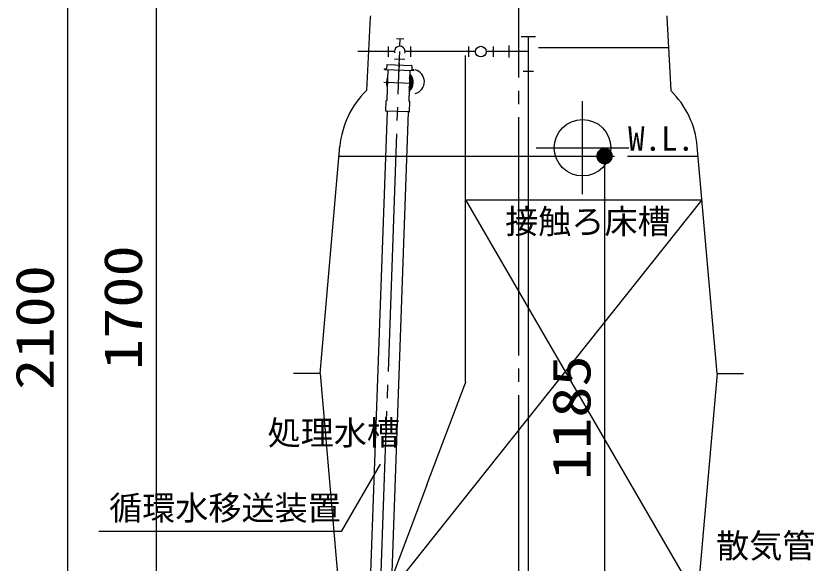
# Model space of a CAD drawing. Units: millimetres, scale not verified. Extents: x -8093 to 8093, y -5792 to 5792.
# Drawn here: x -1041 to 768, y -2594 to -1354 of the extents above; entities that cross this region are included whole.
import ezdxf
from ezdxf.enums import TextEntityAlignment as Align

# ---------------------------------------------------------------- set-up
doc = ezdxf.new("R2010")
doc.units = ezdxf.units.MM
doc.header["$LTSCALE"] = 30
doc.linetypes.add('LONG_CHAIN', pattern=[21, 18, -1, 1, -1])
doc.linetypes.add('LONG_DOUBLE_CHAIN', pattern=[21.8, 18, -1, 0.6, -0.6, 0.6, -1])
doc.layers.add('0-1_00クル-フ-0躯体', color=3, linetype='Continuous', lineweight=25)
doc.layers.add('0-4_00クル-フ-6寸法', color=132, linetype='Continuous', lineweight=25)
doc.styles.add('ＭＳ ゴシック', font='')
doc.styles.get('ＭＳ ゴシック').set_extended_font_data('MS Gothic')

msp = doc.modelspace()

# ---------------------------------------------------------------- linework, layer by layer
at = {"layer": '0-1_00クル-フ-0躯体', "linetype": 'LONG_CHAIN'}
for p, q in [((98.11, -953.52), (98.11, -2931.59)), ((-219.49, -2790.01), (-172.2, -1465.03)), ((-139.93, -1506.67), (-207.35, -1504.26)), ((243.11, -1757.79), (243.11, -1547.28)), ((137.86, -1652.54), (348.37, -1652.54))]:
    msp.add_line(p, q, dxfattribs=at)
at = {"layer": '0-1_00クル-フ-0躯体'}
for p, q in [((-237.93, -1356.42), (-246.66, -1523.08)), ((-237.69, -1353.67), (-237.93, -1356.42)), ((433.91, -1353.67), (434.15, -1356.42)), ((434.15, -1356.42), (442.89, -1523.08)), ((-162, -1406.16), (-178.18, -1405.58)), ((-170.68, -1422.55), (-170.09, -1405.87)), ((103.99, -1400.35), (136.24, -1400.35)), ((120.11, -1400.35), (120.11, -2730.54)), ((-197.77, -1422.89), (-197.77, -1446.18)), ((-146.9, -1422.89), (-146.9, -1446.18)), ((-15.31, -1422.89), (-15.31, -1446.18)), ((40.66, -1422.89), (40.66, -1446.18)), ((75.7, -1421.04), (75.7, -1448.03)), ((75.7, -1421.04), (75.7, -1448.03)), ((75.7, -1422.89), (75.7, -1446.18)), ((143.41, -1425.5), (437.77, -1425.5)), ((-183.11, -1434.54), (-265.8, -1434.54)), ((-172.2, -1465.01), (-171.11, -1434.54)), ((0.67, -1434.54), (-159.11, -1434.54)), ((-21.89, -2184.48), (-21.89, -1443.54)), ((120.11, -1434.54), (24.67, -1434.54)), ((-200.77, -1464.96), (-201.48, -1473.02)), ((-199.73, -1464.05), (-144.66, -1466.01)), ((-182.83, -1450.75), (-159.85, -1451.57)), ((-172.75, -1480.37), (-172.05, -1460.74)), ((-206.07, -1474.83), (-206.02, -1473.33)), ((-206.07, -1474.83), (-139.11, -1477.22)), ((-206.02, -1473.33), (-201.99, -1473.47)), ((-204.57, -1474.88), (-204.52, -1473.38)), ((-202.57, -1474.95), (-202.52, -1473.45)), ((-199.54, -1544.1), (-197.08, -1475.15)), ((-148.11, -1476.9), (-150.57, -1545.85)), ((-143.7, -1466.99), (-143.56, -1475.08)), ((-139.06, -1475.72), (-143.08, -1475.57)), ((-142.61, -1477.09), (-142.55, -1475.59)), ((-140.61, -1477.16), (-140.56, -1475.66)), ((-139.11, -1477.22), (-139.06, -1475.72)), ((108.47, -1478.96), (131.76, -1478.96)), ((-202.58, -1569.21), (-201.76, -1546.03)), ((-200.57, -1545.07), (-200.72, -1545.06)), ((-149.45, -1546.89), (-149.6, -1546.89)), ((-149.32, -1571.11), (-148.49, -1547.93)), ((-199.95, -1569.61), (-242.96, -2774.82)), ((-149.63, -1571.4), (-202.3, -1569.52)), ((-151.98, -1571.32), (-194.99, -2776.53)), ((-351.89, -2164.54), (-306.82, -1649.37)), ((548.12, -2164.54), (503.04, -1649.37)), ((513.69, -1771.04), (-190.69, -2655.92)), ((-21.89, -1771.04), (513.69, -1771.04)), ((-21.89, -1771.04), (503.32, -2676.54)), ((-351.89, -2164.54), (-411.89, -2164.54)), ((-351.89, -2164.54), (-304.36, -2707.79)), ((548.12, -2164.54), (500.59, -2707.79)), ((548.12, -2164.54), (608.11, -2164.54)), ((-109.55, -2417.1), (-22.46, -2186)), ((-21.89, -2184.48), (-22.46, -2186)), ((-304.07, -2522.89), (-312.07, -2522.89))]:
    msp.add_line(p, q, dxfattribs=at)
at = {"layer": '0-1_00クル-フ-0躯体', "linetype": 'LONG_DOUBLE_CHAIN'}
msp.add_line((-308.76, -1671.54), (504.98, -1671.54), dxfattribs=at)
at = {"layer": '0-1_00クル-フ-0躯体', "color": 4}
for p, q in [((-215.73, -2370.09), (-304.07, -2522.89)), ((-312.07, -2522.89), (-853.28, -2522.89))]:
    msp.add_line(p, q, dxfattribs=at)
at = {"layer": '0-1_00クル-フ-0躯体'}
msp.add_lwpolyline([(-109.55, -2417.1), (-135.4, -2485.69), (-189.76, -2629.92)], dxfattribs=at)
for centre, radius in [((12.67, -1434.54), 12), ((243.11, -1652.54), 64)]:
    msp.add_circle(centre, radius, dxfattribs=at)
for centre, radius, start, end in [((-171.11, -1434.54), 12, 341.3122, 194.5998), ((-199.77, -1465.05), 1, 87.956, 174.956), ((-201.98, -1472.97), 0.5, 267.956, 354.956), ((-144.7, -1467.01), 1, 0.956, 87.956), ((-143.06, -1475.07), 0.5, 180.956, 267.956), ((-142.91, -1502.79), 27.5, 284.82973, 76.43845), ((-174.89, -1505.41), 26.65, 153.78354, 200.12846), ((-173.64, -1505.46), 26.65, 334.78354, 21.12846), ((-107.58, -1666.81), 200, 134.06067, 175), ((303.81, -1666.81), 200, 5, 45.93933), ((-200.76, -1546.06), 1, 87.956, 177.956), ((-200.54, -1544.07), 1, 267.956, 357.956), ((-149.57, -1545.89), 1, 177.956, 267.956), ((-149.49, -1547.89), 1, 357.956, 87.956), ((-202.28, -1569.22), 0.3, 177.956, 267.956), ((-149.62, -1571.1), 0.3, 267.956, 357.956)]:
    msp.add_arc(centre, radius, start, end, dxfattribs=at)
for centre, major_axis, start_param, end_param in [((-167.04, -1504.45), (3.46, 26.43), 3.9810078, 5.6341905), ((-169.94, -1504.07), (3.46, 26.43), 4.1420376, 5.4546142), ((-169.94, -1504.07), (3.18, 24.29), 4.2636504, 5.3346771)]:
    msp.add_ellipse(centre, major_axis=major_axis, ratio=0.994339, start_param=start_param, end_param=end_param, dxfattribs=at)
at = {"layer": '0-4_00クル-フ-6寸法', "color": 4}
for p, q in [((-923.41, -3114.54), (-923.41, -1014.54)), ((-723.41, -1164.54), (-723.41, -2864.54)), ((173, -1671.54), (293, -1671.54)), ((293, -1671.54), (293, -2856.54))]:
    msp.add_line(p, q, dxfattribs=at)
at = {"layer": '0-4_00クル-フ-6寸法'}
for points in [[(293, -1671.54), (275.17, -1665.74), (276.04, -1663.55)], [(293, -1671.54), (276.04, -1663.55), (277.17, -1661.49)], [(293, -1671.54), (277.17, -1661.49), (278.55, -1659.59)], [(293, -1671.54), (278.55, -1659.59), (280.17, -1657.87)], [(293, -1671.54), (280.17, -1657.87), (281.98, -1656.37)], [(293, -1671.54), (281.98, -1656.37), (283.97, -1655.11)], [(293, -1671.54), (283.97, -1655.11), (286.1, -1654.1)], [(293, -1671.54), (286.1, -1654.1), (288.34, -1653.38)], [(293, -1671.54), (288.34, -1653.38), (290.65, -1652.94)], [(293, -1671.54), (290.65, -1652.94), (293, -1652.79)], [(293, -1671.54), (293, -1652.79), (295.35, -1652.94)], [(293, -1671.54), (295.35, -1652.94), (297.66, -1653.38)], [(293, -1671.54), (297.66, -1653.38), (299.9, -1654.1)], [(293, -1671.54), (299.9, -1654.1), (302.03, -1655.11)], [(293, -1671.54), (302.03, -1655.11), (304.02, -1656.37)], [(293, -1671.54), (304.02, -1656.37), (305.84, -1657.87)], [(293, -1671.54), (305.84, -1657.87), (307.45, -1659.59)], [(293, -1671.54), (307.45, -1659.59), (308.83, -1661.49)], [(293, -1671.54), (308.83, -1661.49), (309.97, -1663.55)], [(293, -1671.54), (309.97, -1663.55), (310.83, -1665.74)], [(293, -1671.54), (274.29, -1670.36), (274.58, -1668.02)], [(293, -1671.54), (274.29, -1672.72), (274.29, -1670.36)], [(293, -1671.54), (274.58, -1675.05), (274.29, -1672.72)], [(293, -1671.54), (274.58, -1668.02), (275.17, -1665.74)], [(293, -1671.54), (275.17, -1677.33), (274.58, -1675.05)], [(293, -1671.54), (276.04, -1679.52), (275.17, -1677.33)], [(293, -1671.54), (277.17, -1681.58), (276.04, -1679.52)], [(293, -1671.54), (278.55, -1683.49), (277.17, -1681.58)], [(293, -1671.54), (280.17, -1685.21), (278.55, -1683.49)], [(293, -1671.54), (281.98, -1686.71), (280.17, -1685.21)], [(293, -1671.54), (283.97, -1687.97), (281.98, -1686.71)], [(293, -1671.54), (286.1, -1688.97), (283.97, -1687.97)], [(293, -1671.54), (288.34, -1689.7), (286.1, -1688.97)], [(293, -1671.54), (290.65, -1690.14), (288.34, -1689.7)], [(293, -1671.54), (293, -1690.29), (290.65, -1690.14)], [(293, -1671.54), (310.83, -1665.74), (311.42, -1668.02)], [(293, -1671.54), (311.42, -1668.02), (311.71, -1670.36)], [(293, -1671.54), (311.71, -1670.36), (311.71, -1672.72)], [(293, -1671.54), (295.35, -1690.14), (293, -1690.29)], [(293, -1671.54), (297.66, -1689.7), (295.35, -1690.14)], [(293, -1671.54), (299.9, -1688.97), (297.66, -1689.7)], [(293, -1671.54), (302.03, -1687.97), (299.9, -1688.97)], [(293, -1671.54), (304.02, -1686.71), (302.03, -1687.97)], [(293, -1671.54), (305.84, -1685.21), (304.02, -1686.71)], [(293, -1671.54), (307.45, -1683.49), (305.84, -1685.21)], [(293, -1671.54), (308.83, -1681.58), (307.45, -1683.49)], [(293, -1671.54), (309.97, -1679.52), (308.83, -1681.58)], [(293, -1671.54), (310.83, -1677.33), (309.97, -1679.52)], [(293, -1671.54), (311.42, -1675.05), (310.83, -1677.33)], [(293, -1671.54), (311.71, -1672.72), (311.42, -1675.05)]]:
    msp.add_solid(points, dxfattribs=at)

# ---------------------------------------------------------------- texts
at = {"layer": '0-1_00クル-フ-0躯体', "color": 4, "style": 'ＭＳ ゴシック'}
for s, p in [('W.L.', (346.3, -1675.65)), ('接触ろ床槽', (67.75, -1863.7)), ('処理水槽', (-470.74, -2343.04)), ('循環水移送装置', (-829.92, -2513.45)), ('散気管', (545.96, -2599.25))]:
    msp.add_text(s, height=54.99, dxfattribs=at).set_placement(p, align=Align.BOTTOM_LEFT)
at = {"layer": '0-4_00クル-フ-6寸法', "color": 3, "style": 'ＭＳ ゴシック', "width": 1.2}
for s, p in [('1700', (-729.26, -2156.82)), ('2100', (-929.26, -2201.68)), ('1185', (287.15, -2406.33))]:
    msp.add_text(s, height=86.66, rotation=90, dxfattribs=at).set_placement(p, align=Align.BOTTOM_LEFT)

doc.saveas('drawing.dxf')
